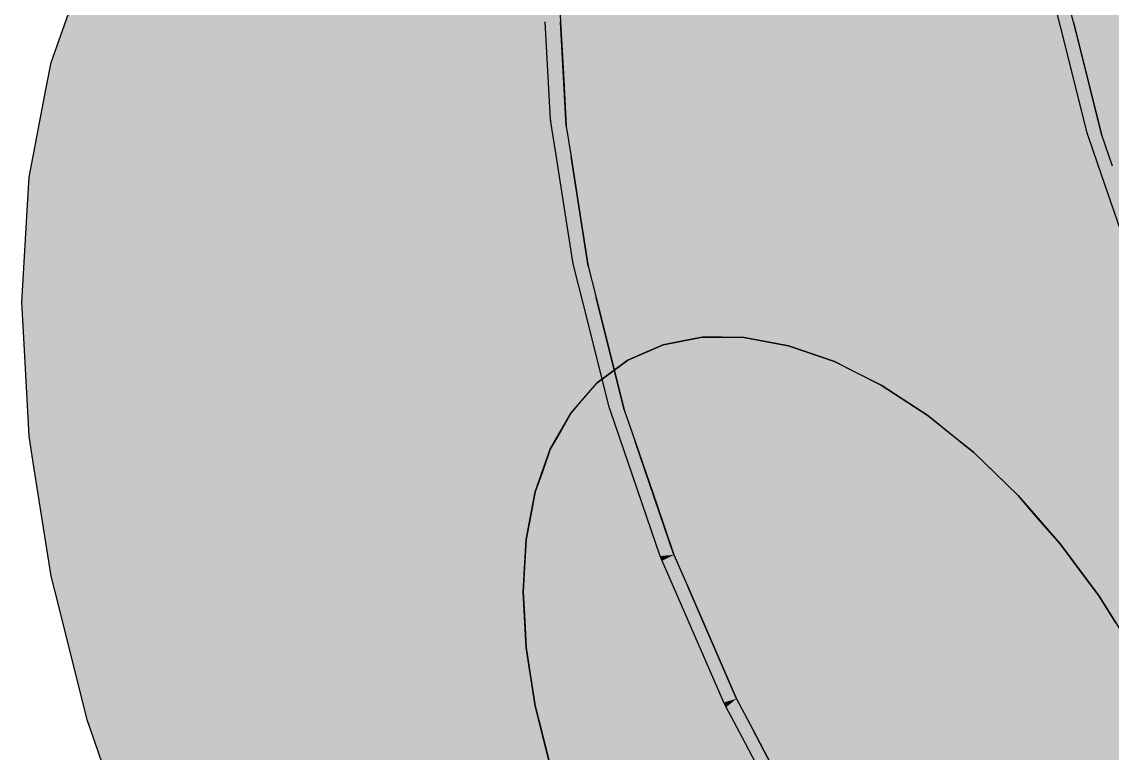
# Model space of a CAD drawing. Extents: x 0 to 297, y 0 to 210.
# Drawn here: x 191.94 to 211.32, y 156.34 to 169.35 of the extents above; entities that cross this region are included whole.
import ezdxf

# ---------------------------------------------------------------- set-up
doc = ezdxf.new("R2010")
doc.units = 0
doc.layers.add('SOMBRA', color=8, linetype='CONTINUOUS')
doc.layers.add('VISIBLE', color=7, linetype='CONTINUOUS')

msp = doc.modelspace()

# ---------------------------------------------------------------- linework, layer by layer
at = {"layer": 'SOMBRA', "color": 252}
for points in [[(230.9103, 179.5257), (202.7114, 163.3334), (230.2886, 179.2551)], [(230.9103, 179.5257), (203.0074, 163.4622), (202.7114, 163.3334)], [(203.0074, 163.4622), (230.9103, 179.5257), (230.9144, 179.5275)], [(203.0074, 163.4622), (230.9144, 179.5275), (203.3373, 163.6058)], [(231.602, 179.661), (203.3373, 163.6058), (230.9144, 179.5275)], [(231.602, 179.661), (203.6646, 163.6694), (203.3373, 163.6058)], [(203.6646, 163.6694), (231.602, 179.661), (231.6066, 179.6619)], [(203.6646, 163.6694), (231.6066, 179.6619), (204.0294, 163.7402)], [(232.3482, 179.6561), (204.0294, 163.7402), (231.6066, 179.6619)], [(232.3482, 179.6561), (204.3825, 163.7374), (204.0294, 163.7402)], [(204.3825, 163.7374), (232.3482, 179.6561), (232.3532, 179.656)], [(204.3825, 163.7374), (232.3532, 179.656), (204.776, 163.7343)], [(233.1362, 179.5109), (204.776, 163.7343), (232.3532, 179.656)], [(233.1362, 179.5109), (205.1488, 163.6652), (204.776, 163.7343)], [(205.1488, 163.6652), (233.1362, 179.5109), (233.1415, 179.5099)], [(205.1488, 163.6652), (233.1415, 179.5099), (205.5643, 163.5882)], [(233.9525, 179.2279), (205.5643, 163.5882), (233.1415, 179.5099)], [(230.2849, 179.2524), (202.1625, 162.9276), (229.7397, 178.8493)], [(230.2849, 179.2524), (202.4221, 163.1195), (202.1625, 162.9276)], [(202.4221, 163.1195), (230.2849, 179.2524), (230.2886, 179.2551)], [(202.4221, 163.1195), (230.2886, 179.2551), (202.7114, 163.3334)], [(233.9525, 179.2279), (205.9504, 163.454), (205.5643, 163.5882)], [(205.9504, 163.454), (233.9525, 179.2279), (233.9579, 179.226)], [(205.9504, 163.454), (233.9579, 179.226), (206.3808, 163.3043)], [(234.783, 178.8121), (206.3808, 163.3043), (233.9579, 179.226)], [(229.7366, 178.8457), (201.7001, 162.3954), (229.2772, 178.3171)], [(229.7366, 178.8457), (201.9188, 162.6471), (201.7001, 162.3954)], [(201.9188, 162.6471), (229.7366, 178.8457), (229.7397, 178.8493)], [(201.9188, 162.6471), (229.7397, 178.8493), (202.1625, 162.9276)], [(234.783, 178.8121), (206.7736, 163.1073), (206.3808, 163.3043)], [(206.7736, 163.1073), (234.783, 178.8121), (234.7886, 178.8093)], [(206.7736, 163.1073), (234.7886, 178.8093), (207.2114, 162.8876)], [(235.6137, 178.2705), (207.2114, 162.8876), (234.7886, 178.8093)], [(229.2748, 178.3127), (201.3319, 161.7458), (228.909, 177.6675)], [(229.2748, 178.3127), (201.506, 162.053), (201.3319, 161.7458)], [(201.506, 162.053), (229.2748, 178.3127), (229.2772, 178.3171)], [(201.506, 162.053), (229.2772, 178.3171), (201.7001, 162.3954)], [(235.6137, 178.2705), (207.6042, 162.6311), (207.2114, 162.8876)], [(207.6042, 162.6311), (235.6137, 178.2705), (235.6192, 178.2669)], [(207.6042, 162.6311), (235.6192, 178.2669), (208.0421, 162.3452)], [(236.4302, 177.6124), (208.0421, 162.3452), (235.6192, 178.2669)], [(228.9073, 177.6625), (201.0643, 160.9901), (228.6415, 176.9118)], [(228.9073, 177.6625), (201.1908, 161.3475), (201.0643, 160.9901)], [(201.1908, 161.3475), (228.9073, 177.6625), (228.909, 177.6675)], [(201.1908, 161.3475), (228.909, 177.6675), (201.3319, 161.7458)], [(236.4302, 177.6124), (208.4282, 162.0336), (208.0421, 162.3452)], [(208.4282, 162.0336), (236.4302, 177.6124), (236.4357, 177.608)], [(208.4282, 162.0336), (236.4357, 177.608), (208.8585, 161.6863)], [(237.2187, 176.849), (208.8585, 161.6863), (236.4357, 177.608)], [(228.6404, 176.9061), (200.9019, 160.1411), (228.4791, 176.0628)], [(228.6404, 176.9061), (200.9787, 160.5426), (200.9019, 160.1411)], [(200.9787, 160.5426), (228.6404, 176.9061), (228.6415, 176.9118)], [(200.9787, 160.5426), (228.6415, 176.9118), (201.0643, 160.9901)], [(237.2187, 176.849), (209.2313, 161.3249), (208.8585, 161.6863)], [(209.2313, 161.3249), (237.2187, 176.849), (237.224, 176.8439)], [(209.2313, 161.3249), (237.224, 176.8439), (209.6468, 160.9222)], [(237.9656, 175.9934), (209.6468, 160.9222), (237.224, 176.8439)], [(228.4787, 176.0566), (200.8475, 159.2134), (228.4246, 175.1351)], [(228.4787, 176.0566), (200.8732, 159.6521), (200.8475, 159.2134)], [(200.8732, 159.6521), (228.4787, 176.0566), (228.4791, 176.0628)], [(200.8732, 159.6521), (228.4791, 176.0628), (200.9019, 160.1411)], [(237.9656, 175.9934), (209.9999, 160.5173), (209.6468, 160.9222)], [(209.9999, 160.5173), (237.9656, 175.9934), (237.9706, 175.9877)], [(209.9999, 160.5173), (237.9706, 175.9877), (210.3934, 160.066)], [(238.6581, 175.0603), (210.3934, 160.066), (237.9706, 175.9877)], [(210.6305, 169.3419), (210.4896, 169.9026), (220.0355, 175.4139)], [(210.6305, 169.3419), (220.0355, 175.4139), (214.1259, 171.36)], [(203.6712, 164.6637), (199.5747, 175.2217), (197.9135, 174.8992)], [(204.6451, 164.1751), (199.5747, 175.2217), (203.6712, 164.6637)], [(204.6451, 164.1751), (201.3665, 175.2076), (199.5747, 175.2217)], [(205.5356, 163.7283), (201.3665, 175.2076), (204.6451, 164.1751)], [(205.5356, 163.7283), (203.2583, 174.8569), (201.3665, 175.2076)], [(200.8762, 158.6912), (228.4246, 175.1351), (200.8475, 159.2134)], [(200.8762, 158.6912), (228.425, 175.1285), (228.4246, 175.1351)], [(228.425, 175.1285), (200.8762, 158.6912), (200.9019, 158.2228)], [(228.425, 175.1285), (200.9019, 158.2228), (228.4791, 174.1445)], [(238.6581, 175.0603), (210.7207, 159.6245), (210.3934, 160.066)], [(210.7207, 159.6245), (238.6581, 175.0603), (238.6627, 175.054)], [(210.7207, 159.6245), (238.6627, 175.054), (211.0856, 159.1324)], [(239.2844, 174.0656), (211.0856, 159.1324), (238.6627, 175.054)], [(202.562, 165.2201), (197.9135, 174.8992), (196.4114, 174.2453)], [(203.6712, 164.6637), (197.9135, 174.8992), (202.562, 165.2201)], [(206.3808, 163.3043), (203.2583, 174.8569), (205.5356, 163.7283)], [(206.3808, 163.3043), (205.2178, 174.1756), (203.2583, 174.8569)], [(201.2389, 165.8838), (196.4114, 174.2453), (195.0941, 173.2714)], [(202.562, 165.2201), (196.4114, 174.2453), (201.2389, 165.8838)], [(200.9875, 157.6764), (228.4791, 174.1445), (200.9019, 158.2228)], [(200.9875, 157.6764), (228.4801, 174.1376), (228.4791, 174.1445)], [(228.4801, 174.1376), (200.9875, 157.6764), (201.0643, 157.1863)], [(228.4801, 174.1376), (201.0643, 157.1863), (228.6415, 173.108)], [(207.2114, 162.8876), (205.2178, 174.1756), (206.3808, 163.3043)], [(207.2114, 162.8876), (207.2114, 173.1755), (205.2178, 174.1756)], [(239.2844, 174.0656), (211.3815, 158.6618), (211.0856, 159.1324)], [(199.5704, 166.7209), (195.0941, 173.2714), (193.9842, 171.9941)], [(201.2389, 165.8838), (195.0941, 173.2714), (199.5704, 166.7209)], [(201.2053, 156.6251), (228.6415, 173.108), (201.0643, 157.1863)], [(201.2053, 156.6251), (228.6433, 173.1009), (228.6415, 173.108)], [(228.6433, 173.1009), (201.2053, 156.6251), (201.3319, 156.1216)], [(228.6433, 173.1009), (201.3319, 156.1216), (228.909, 172.0433)], [(208.0565, 162.4637), (207.2114, 173.1755), (207.2114, 162.8876)], [(208.0565, 162.4637), (209.205, 171.8736), (207.2114, 173.1755)], [(214.1259, 171.36), (220.6777, 172.8586), (211.1318, 167.3473)], [(211.3256, 166.7814), (211.1318, 167.3473), (220.6777, 172.8586)], [(197.3125, 167.8536), (193.9842, 171.9941), (193.1005, 170.4352)], [(199.5704, 166.7209), (193.9842, 171.9941), (197.3125, 167.8536)], [(201.526, 155.5551), (228.909, 172.0433), (201.3319, 156.1216)], [(201.526, 155.5551), (228.9115, 172.0361), (228.909, 172.0433)], [(228.9115, 172.0361), (201.526, 155.5551), (201.7001, 155.0469)], [(228.9115, 172.0361), (201.7001, 155.0469), (229.2772, 170.9686)], [(208.9471, 162.0169), (209.205, 171.8736), (208.0565, 162.4637)], [(208.9471, 162.0169), (211.1645, 170.2922), (209.205, 171.8736)], [(210.6305, 169.3419), (214.1259, 171.36), (210.7119, 169.018)], [(214.1259, 171.36), (211.1318, 167.3473), (210.7119, 169.018)], [(201.9438, 154.4849), (229.2772, 170.9686), (201.7001, 155.0469)], [(201.9438, 154.4849), (229.2803, 170.9615), (229.2772, 170.9686)], [(229.2803, 170.9615), (201.9438, 154.4849), (202.1625, 153.9807)], [(229.2803, 170.9615), (202.1625, 153.9807), (229.7397, 169.9023)], [(197.3125, 167.8536), (193.1005, 170.4352), (193.9464, 169.5422)], [(209.921, 161.5283), (211.1645, 170.2922), (208.9471, 162.0169)], [(209.921, 161.5283), (213.0563, 168.4584), (211.1645, 170.2922)], [(196.6512, 166.687), (192.9596, 170.0373), (192.4583, 168.6215)], [(196.6512, 166.687), (193.9464, 169.5422), (192.9596, 170.0373)], [(201.7311, 165.0768), (210.2164, 169.9758), (209.969, 169.7388)], [(201.4533, 169.3475), (201.5125, 169.3471), (201.4839, 169.8687)], [(210.237, 169.8936), (210.4008, 169.2419), (208.0083, 167.8606)], [(210.237, 169.8936), (208.0083, 167.8606), (209.969, 169.7388)], [(201.7311, 165.0768), (209.969, 169.7388), (201.7517, 164.9946)], [(209.969, 169.7388), (201.9155, 164.343), (201.7517, 164.9946)], [(209.969, 169.7388), (208.0083, 167.8606), (201.9155, 164.343)], [(198.8705, 165.9154), (193.9464, 169.5422), (196.6512, 166.687)], [(198.8705, 165.9154), (197.3125, 167.8536), (193.9464, 169.5422)], [(201.2385, 169.3492), (201.3341, 167.6105), (201.3509, 167.6034)], [(201.2385, 169.3492), (201.3509, 167.6034), (201.4533, 169.3475)], [(201.4533, 169.3475), (201.3509, 167.6034), (201.6145, 167.4912)], [(201.4533, 169.3475), (201.6145, 167.4912), (201.5125, 169.3471)], [(210.4008, 169.2419), (210.8704, 167.3732), (202.3852, 162.4742)], [(210.4008, 169.2419), (202.3852, 162.4742), (208.0083, 167.8606)], [(193.3428, 167.8372), (192.4583, 168.6215), (192.3728, 168.1744)], [(196.6512, 166.687), (192.4583, 168.6215), (193.3428, 167.8372)], [(211.0302, 160.9719), (213.0563, 168.4584), (209.921, 161.5283)], [(211.0302, 160.9719), (214.8482, 166.4036), (213.0563, 168.4584)], [(196.1706, 165.3296), (192.3728, 168.1744), (192.0686, 166.5839)], [(196.1706, 165.3296), (193.3428, 167.8372), (192.3728, 168.1744)], [(200.5104, 165.3453), (197.3125, 167.8536), (198.8705, 165.9154)], [(200.5104, 165.3453), (199.5704, 166.7209), (197.3125, 167.8536)], [(208.0083, 167.8606), (202.3852, 162.4742), (201.9155, 164.343)], [(198.3133, 164.9324), (193.3428, 167.8372), (196.1706, 165.3296)], [(198.3133, 164.9324), (196.6512, 166.687), (193.3428, 167.8372)], [(201.3341, 167.6105), (201.3466, 167.5305), (201.3509, 167.6034)], [(201.3466, 167.5305), (201.6145, 167.4912), (201.3509, 167.6034)], [(201.3466, 167.5305), (201.446, 166.8961), (201.6451, 166.9348)], [(201.3466, 167.5305), (201.6451, 166.9348), (201.6145, 167.4912)], [(201.6451, 166.9348), (201.7, 166.9455), (201.6145, 167.4912)], [(202.3852, 162.4742), (210.8704, 167.3732), (210.6309, 167.1355)], [(210.8989, 167.2902), (211.1242, 166.6325), (208.7318, 165.2512)], [(210.8989, 167.2902), (208.7318, 165.2512), (210.6309, 167.1355)], [(210.8704, 167.3732), (210.8989, 167.2902), (210.6309, 167.1355)], [(202.3852, 162.4742), (210.6309, 167.1355), (202.4136, 162.3912)], [(210.6309, 167.1355), (202.6389, 161.7335), (202.4136, 162.3912)], [(210.6309, 167.1355), (208.7318, 165.2512), (202.6389, 161.7335)], [(201.446, 166.8961), (201.7475, 165.0724), (201.6451, 166.9348)], [(201.446, 166.8961), (201.7311, 165.0768), (201.7475, 165.0724)], [(201.6451, 166.9348), (202.0043, 165.0036), (201.7, 166.9455)], [(201.6451, 166.9348), (201.7475, 165.0724), (202.0043, 165.0036)], [(199.8966, 164.6389), (196.6512, 166.687), (198.3133, 164.9324)], [(199.8966, 164.6389), (198.8705, 165.9154), (196.6512, 166.687)], [(201.8109, 164.8931), (199.5704, 166.7209), (200.5104, 165.3453)], [(201.8109, 164.8931), (201.2389, 165.8838), (199.5704, 166.7209)], [(192.9764, 165.9218), (192.0686, 166.5839), (192.0399, 166.0954)], [(196.1706, 165.3296), (192.0686, 166.5839), (192.9764, 165.9218)], [(211.1242, 166.6325), (211.7704, 164.7462), (203.2852, 159.8472)], [(211.1242, 166.6325), (203.2852, 159.8472), (208.7318, 165.2512)], [(212.3533, 160.3081), (214.8482, 166.4036), (211.0302, 160.9719)], [(195.8789, 163.8047), (192.0399, 166.0954), (191.9379, 164.3573)], [(195.8789, 163.8047), (192.9764, 165.9218), (192.0399, 166.0954)], [(197.9083, 163.7887), (192.9764, 165.9218), (195.8789, 163.8047)], [(197.9083, 163.7887), (196.1706, 165.3296), (192.9764, 165.9218)], [(201.1522, 164.4061), (198.8705, 165.9154), (199.8966, 164.6389)], [(201.1522, 164.4061), (200.5104, 165.3453), (198.8705, 165.9154)], [(202.9011, 164.5141), (201.2389, 165.8838), (201.8109, 164.8931)], [(202.9011, 164.5141), (202.562, 165.2201), (201.2389, 165.8838)], [(199.408, 163.7768), (196.1706, 165.3296), (197.9083, 163.7887)], [(199.408, 163.7768), (198.3133, 164.9324), (196.1706, 165.3296)], [(202.2047, 164.211), (200.5104, 165.3453), (201.1522, 164.4061)], [(202.2047, 164.211), (201.8109, 164.8931), (200.5104, 165.3453)], [(203.8583, 164.1813), (202.562, 165.2201), (202.9011, 164.5141)], [(203.8583, 164.1813), (203.6712, 164.6637), (202.562, 165.2201)], [(208.7318, 165.2512), (203.2852, 159.8472), (202.6389, 161.7335)], [(192.5992, 158.9316), (192.4583, 159.4922), (202.0043, 165.0036)], [(192.5992, 158.9316), (202.0043, 165.0036), (202.1452, 164.4429)], [(201.7311, 165.0768), (201.7517, 164.9946), (201.7475, 165.0724)], [(201.7517, 164.9946), (202.0043, 165.0036), (201.7475, 165.0724)], [(201.7517, 164.9946), (202.0955, 164.4213), (202.0043, 165.0036)], [(201.7517, 164.9946), (201.9155, 164.343), (202.0955, 164.4213)], [(202.0955, 164.4213), (202.1452, 164.4429), (202.0043, 165.0036)], [(200.5972, 163.7674), (198.3133, 164.9324), (199.408, 163.7768)], [(200.5972, 163.7674), (199.8966, 164.6389), (198.3133, 164.9324)], [(203.1289, 164.0397), (201.8109, 164.8931), (202.2047, 164.211)], [(203.1289, 164.0397), (202.9011, 164.5141), (201.8109, 164.8931)], [(203.2852, 159.8472), (211.7704, 164.7462), (211.5381, 164.5091)], [(201.5941, 163.7595), (199.8966, 164.6389), (200.5972, 163.7674)], [(201.5941, 163.7595), (201.1522, 164.4061), (199.8966, 164.6389)], [(204.7336, 163.877), (203.6712, 164.6637), (203.8583, 164.1813)], [(204.7336, 163.877), (204.6451, 164.1751), (203.6712, 164.6637)], [(211.8062, 164.6639), (212.0892, 164.0113), (209.6967, 162.63)], [(211.8062, 164.6639), (209.6967, 162.63), (211.5381, 164.5091)], [(192.8535, 163.8287), (191.9379, 164.3573), (191.9666, 163.8357)], [(195.8789, 163.8047), (191.9379, 164.3573), (192.8535, 163.8287)], [(192.5992, 158.9316), (202.1452, 164.4429), (202.4242, 163.3328)], [(202.4694, 163.7526), (201.1522, 164.4061), (201.5941, 163.7595)], [(202.4694, 163.7526), (202.2047, 164.211), (201.1522, 164.4061)], [(201.9155, 164.343), (202.4008, 162.4726), (202.0955, 164.4213)], [(202.0955, 164.4213), (202.6465, 162.4483), (202.1452, 164.4429)], [(202.0955, 164.4213), (202.4008, 162.4726), (202.6465, 162.4483)], [(203.974, 163.883), (202.9011, 164.5141), (203.1289, 164.0397)], [(203.974, 163.883), (203.8583, 164.1813), (202.9011, 164.5141)], [(203.2852, 159.8472), (211.5381, 164.5091), (203.3209, 159.7649)], [(211.5381, 164.5091), (203.6039, 159.1123), (203.3209, 159.7649)], [(211.5381, 164.5091), (209.6967, 162.63), (203.6039, 159.1123)], [(201.9155, 164.343), (202.3852, 162.4742), (202.4008, 162.4726)], [(203.2698, 163.7462), (202.2047, 164.211), (202.4694, 163.7526)], [(203.2698, 163.7462), (203.1289, 164.0397), (202.2047, 164.211)], [(204.776, 163.7343), (203.8583, 164.1813), (203.974, 163.883)], [(204.776, 163.7343), (204.7336, 163.877), (203.8583, 164.1813)], [(205.5643, 163.5882), (204.6451, 164.1751), (204.7336, 163.877)], [(205.5643, 163.5882), (205.5356, 163.7283), (204.6451, 164.1751)], [(204.0294, 163.7402), (203.1289, 164.0397), (203.2698, 163.7462)], [(204.0294, 163.7402), (203.974, 163.883), (203.1289, 164.0397)], [(212.0892, 164.0113), (212.901, 162.1398), (204.4157, 157.2408)], [(212.0892, 164.0113), (204.4157, 157.2408), (209.6967, 162.63)], [(195.7811, 162.1385), (191.9666, 163.8357), (192.0686, 161.9799)], [(195.7811, 162.1385), (192.8535, 163.8287), (191.9666, 163.8357)], [(197.6625, 162.5038), (192.8535, 163.8287), (195.7811, 162.1385)], [(197.6625, 162.5038), (195.8789, 163.8047), (192.8535, 163.8287)], [(199.0528, 162.7738), (195.8789, 163.8047), (197.6625, 162.5038)], [(199.0528, 162.7738), (197.9083, 163.7887), (195.8789, 163.8047)], [(200.1553, 162.9879), (197.9083, 163.7887), (199.0528, 162.7738)], [(200.1553, 162.9879), (199.408, 163.7768), (197.9083, 163.7887)], [(201.0795, 163.1674), (199.408, 163.7768), (200.1553, 162.9879)], [(201.0795, 163.1674), (200.5972, 163.7674), (199.408, 163.7768)], [(204.776, 163.7343), (203.974, 163.883), (204.0294, 163.7402)], [(205.5643, 163.5882), (204.7336, 163.877), (204.776, 163.7343)], [(201.891, 163.325), (200.5972, 163.7674), (201.0795, 163.1674)], [(201.891, 163.325), (201.5941, 163.7595), (200.5972, 163.7674)], [(202.6331, 163.4691), (201.5941, 163.7595), (201.891, 163.325)], [(202.6331, 163.4691), (202.4694, 163.7526), (201.5941, 163.7595)], [(203.3373, 163.6058), (202.4694, 163.7526), (202.6331, 163.4691)], [(203.3373, 163.6058), (203.2698, 163.7462), (202.4694, 163.7526)], [(203.3373, 163.6058), (202.6331, 163.4691), (202.7114, 163.3334)], [(204.0294, 163.7402), (203.2698, 163.7462), (203.3373, 163.6058)], [(206.3808, 163.3043), (205.5356, 163.7283), (205.5643, 163.5882)], [(202.7114, 163.3334), (202.6331, 163.4691), (201.891, 163.325)], [(192.5992, 158.9316), (202.4242, 163.3328), (193.1005, 156.9369)], [(202.6465, 162.4483), (193.1005, 156.9369), (202.4242, 163.3328)], [(202.0747, 163.0562), (201.891, 163.325), (201.0795, 163.1674)], [(202.7114, 163.3334), (201.891, 163.325), (202.0747, 163.0562)], [(202.7114, 163.3334), (202.0747, 163.0562), (202.1625, 162.9276)], [(201.4036, 162.7641), (201.0795, 163.1674), (200.1553, 162.9879)], [(202.0747, 163.0562), (201.0795, 163.1674), (201.4036, 162.7641)], [(202.1625, 162.9276), (202.0747, 163.0562), (201.4036, 162.7641)], [(200.6699, 162.4447), (200.1553, 162.9879), (199.0528, 162.7738)], [(201.4036, 162.7641), (200.1553, 162.9879), (200.6699, 162.4447)], [(202.1625, 162.9276), (201.4036, 162.7641), (201.6041, 162.5147)], [(202.1625, 162.9276), (201.6041, 162.5147), (201.7001, 162.3954)], [(208.0421, 162.3452), (207.6303, 162.6775), (207.2114, 162.8876)], [(199.8342, 162.0809), (199.0528, 162.7738), (197.6625, 162.5038)], [(200.6699, 162.4447), (199.0528, 162.7738), (199.8342, 162.0809)], [(201.6041, 162.5147), (201.4036, 162.7641), (200.6699, 162.4447)], [(209.6967, 162.63), (204.4157, 157.2408), (203.6039, 159.1123)], [(208.0421, 162.3452), (208.0565, 162.4637), (207.6303, 162.6775)], [(193.2944, 156.3711), (193.1005, 156.9369), (202.6465, 162.4483)], [(193.2944, 156.3711), (202.6465, 162.4483), (202.8403, 161.8824)], [(198.8373, 161.647), (197.6625, 162.5038), (195.7811, 162.1385)], [(199.8342, 162.0809), (197.6625, 162.5038), (198.8373, 161.647)], [(201.0157, 162.0797), (200.6699, 162.4447), (199.8342, 162.0809)], [(201.6041, 162.5147), (200.6699, 162.4447), (201.0157, 162.0797)], [(201.7001, 162.3954), (201.6041, 162.5147), (201.0157, 162.0797)], [(202.3852, 162.4742), (202.4136, 162.3912), (202.4008, 162.4726)], [(202.4136, 162.3912), (202.6465, 162.4483), (202.4008, 162.4726)], [(202.4136, 162.3912), (202.7968, 161.8502), (202.6465, 162.4483)], [(202.7968, 161.8502), (202.8403, 161.8824), (202.6465, 162.4483)], [(208.8585, 161.6863), (208.0565, 162.4637), (208.0421, 162.3452)], [(208.8585, 161.6863), (208.494, 162.2442), (208.0565, 162.4637)], [(201.7001, 162.3954), (201.0157, 162.0797), (201.2295, 161.8539)], [(201.7001, 162.3954), (201.2295, 161.8539), (201.3319, 161.7458)], [(202.4136, 162.3912), (202.6389, 161.7335), (202.7968, 161.8502)], [(208.8585, 161.6863), (208.8872, 161.7933), (208.494, 162.2442)], [(208.8872, 161.7933), (208.9471, 162.0169), (208.494, 162.2442)], [(195.7811, 162.1385), (192.0686, 161.9799), (192.9763, 161.5938)], [(197.5802, 161.0998), (195.7811, 162.1385), (192.9763, 161.5938)], [(198.8373, 161.647), (195.7811, 162.1385), (197.5802, 161.0998)], [(200.3721, 161.6039), (199.8342, 162.0809), (198.8373, 161.647)], [(201.0157, 162.0797), (199.8342, 162.0809), (200.3721, 161.6039)], [(201.2295, 161.8539), (201.0157, 162.0797), (200.3721, 161.6039)], [(204.4157, 157.2408), (212.901, 162.1398), (212.6753, 161.9048)], [(212.9433, 162.0596), (213.2792, 161.4233), (210.8868, 160.0421)], [(212.9433, 162.0596), (210.8868, 160.0421), (212.6753, 161.9048)], [(192.9763, 161.5938), (192.0686, 161.9799), (192.1541, 161.4341)], [(193.2944, 156.3711), (202.8403, 161.8824), (203.2242, 160.7619)], [(201.2295, 161.8539), (200.3721, 161.6039), (200.7337, 161.2833)], [(201.3319, 161.7458), (201.2295, 161.8539), (200.7337, 161.2833)], [(202.6389, 161.7335), (203.2999, 159.8485), (202.7968, 161.8502)], [(202.7968, 161.8502), (203.5301, 159.8691), (202.8403, 161.8824)], [(202.7968, 161.8502), (203.2999, 159.8485), (203.5301, 159.8691)], [(204.4157, 157.2408), (212.6753, 161.9048), (204.4581, 157.1606)], [(212.6753, 161.9048), (204.794, 156.5244), (204.4581, 157.1606)], [(212.6753, 161.9048), (210.8868, 160.0421), (204.794, 156.5244)], [(209.6468, 160.9222), (208.9471, 162.0169), (208.8872, 161.7933)], [(209.6468, 160.9222), (209.6892, 161.0159), (208.9471, 162.0169)], [(209.6892, 161.0159), (209.4209, 161.7792), (208.9471, 162.0169)], [(199.6393, 161.0621), (198.8373, 161.647), (197.5802, 161.0998)], [(200.3721, 161.6039), (198.8373, 161.647), (199.6393, 161.0621)], [(201.3319, 161.7458), (200.7337, 161.2833), (200.9573, 161.085)], [(201.3319, 161.7458), (200.9573, 161.085), (201.0643, 160.9901)], [(202.6389, 161.7335), (203.2852, 159.8472), (203.2999, 159.8485)], [(209.6468, 160.9222), (208.8872, 161.7933), (208.8585, 161.6863)], [(209.6892, 161.0159), (209.7778, 161.2117), (209.4209, 161.7792)], [(209.7778, 161.2117), (209.921, 161.5283), (209.4209, 161.7792)], [(195.8789, 160.3592), (192.9763, 161.5938), (192.1541, 161.4341)], [(197.5802, 161.0998), (192.9763, 161.5938), (195.8789, 160.3592)], [(200.7337, 161.2833), (200.3721, 161.6039), (199.6393, 161.0621)], [(210.4488, 160.1448), (209.921, 161.5283), (209.7778, 161.2117)], [(210.4488, 160.1448), (210.5645, 160.3095), (209.921, 161.5283)], [(210.5645, 160.3095), (210.4546, 161.2606), (209.921, 161.5283)], [(195.8789, 160.3592), (192.1541, 161.4341), (192.4583, 159.4922)], [(200.7337, 161.2833), (199.6393, 161.0621), (200.1915, 160.6593)], [(200.9573, 161.085), (200.7337, 161.2833), (200.1915, 160.6593)], [(213.2792, 161.4233), (214.2426, 159.5986), (205.7574, 154.6997)], [(213.2792, 161.4233), (205.7574, 154.6997), (210.8868, 160.0421)], [(210.5645, 160.3095), (210.7517, 160.5757), (210.4546, 161.2606)], [(210.7517, 160.5757), (211.0302, 160.9719), (210.4546, 161.2606)], [(198.765, 160.4157), (197.5802, 161.0998), (195.8789, 160.3592)], [(199.6393, 161.0621), (197.5802, 161.0998), (198.765, 160.4157)], [(200.1915, 160.6593), (199.6393, 161.0621), (198.765, 160.4157)], [(200.9573, 161.085), (200.1915, 160.6593), (200.5626, 160.3886)], [(201.0643, 160.9901), (200.9573, 161.085), (200.5626, 160.3886)], [(210.3934, 160.066), (209.7778, 161.2117), (209.6892, 161.0159)], [(210.3934, 160.066), (210.4488, 160.1448), (209.7778, 161.2117)], [(201.0643, 160.9901), (200.5626, 160.3886), (200.7921, 160.2212)], [(201.0643, 160.9901), (200.7921, 160.2212), (200.9019, 160.1411)], [(210.3934, 160.066), (209.6892, 161.0159), (209.6468, 160.9222)], [(211.2939, 159.3256), (211.0302, 160.9719), (210.7517, 160.5757)], [(211.2939, 159.3256), (211.5218, 159.5369), (211.0302, 160.9719)], [(211.5218, 159.5369), (211.6584, 160.6567), (211.0302, 160.9719)], [(193.2944, 156.3711), (203.2242, 160.7619), (193.9842, 154.3577)], [(203.5301, 159.8691), (193.9842, 154.3577), (203.2242, 160.7619)], [(200.1915, 160.6593), (198.765, 160.4157), (199.5739, 159.9487)], [(200.5626, 160.3886), (200.1915, 160.6593), (199.5739, 159.9487)], [(211.153, 159.1949), (210.7517, 160.5757), (210.5645, 160.3095)], [(211.153, 159.1949), (211.2939, 159.3256), (210.7517, 160.5757)], [(195.8789, 160.3592), (192.4583, 159.4922), (193.3428, 159.2553)], [(197.6625, 159.6006), (195.8789, 160.3592), (193.3428, 159.2553)], [(198.765, 160.4157), (195.8789, 160.3592), (197.6625, 159.6006)], [(199.5739, 159.9487), (198.765, 160.4157), (197.6625, 159.6006)], [(200.5626, 160.3886), (199.5739, 159.9487), (200.1309, 159.6271)], [(200.7921, 160.2212), (200.5626, 160.3886), (200.1309, 159.6271)], [(211.0856, 159.1324), (210.5645, 160.3095), (210.4488, 160.1448)], [(211.0856, 159.1324), (211.153, 159.1949), (210.5645, 160.3095)], [(200.7921, 160.2212), (200.1309, 159.6271), (200.5052, 159.411)], [(200.9019, 160.1411), (200.7921, 160.2212), (200.5052, 159.411)], [(200.9019, 160.1411), (200.5052, 159.411), (200.7367, 159.2774)], [(200.9019, 160.1411), (200.7367, 159.2774), (200.8475, 159.2134)], [(211.0856, 159.1324), (210.4488, 160.1448), (210.3934, 160.066)], [(199.5739, 159.9487), (197.6625, 159.6006), (198.8373, 159.1009)], [(200.1309, 159.6271), (199.5739, 159.9487), (198.8373, 159.1009)], [(210.8868, 160.0421), (205.7574, 154.6997), (204.794, 156.5244)], [(194.2277, 153.7963), (193.9842, 154.3577), (203.5301, 159.8691)], [(194.2277, 153.7963), (203.5301, 159.8691), (203.7736, 159.3077)], [(203.2852, 159.8472), (203.3209, 159.7649), (203.2999, 159.8485)], [(203.3209, 159.7649), (203.5301, 159.8691), (203.2999, 159.8485)], [(203.3209, 159.7649), (203.7369, 159.2654), (203.5301, 159.8691)], [(203.3209, 159.7649), (203.6039, 159.1123), (203.7369, 159.2654)], [(203.7369, 159.2654), (203.7736, 159.3077), (203.5301, 159.8691)], [(197.6625, 159.6006), (193.3428, 159.2553), (196.1706, 158.4975)], [(198.8373, 159.1009), (197.6625, 159.6006), (196.1706, 158.4975)], [(200.1309, 159.6271), (198.8373, 159.1009), (199.6393, 158.7598)], [(200.5052, 159.411), (200.1309, 159.6271), (199.6393, 158.7598)], [(205.7574, 154.6997), (214.2426, 159.5986), (214.023, 159.3671)], [(211.7898, 158.1825), (211.5218, 159.5369), (211.2939, 159.3256)], [(193.3428, 159.2553), (192.4583, 159.4922), (192.5992, 158.9316)], [(200.5052, 159.411), (199.6393, 158.7598), (200.1915, 158.525)], [(200.7367, 159.2774), (200.5052, 159.411), (200.1915, 158.525)], [(205.7574, 154.6997), (214.023, 159.3671), (205.8057, 154.6228)], [(214.023, 159.3671), (206.1887, 154.0138), (205.8057, 154.6228)], [(214.023, 159.3671), (212.2816, 157.5315), (206.1887, 154.0138)], [(211.7114, 158.1372), (211.2939, 159.3256), (211.153, 159.1949)], [(211.7114, 158.1372), (211.7898, 158.1825), (211.2939, 159.3256)], [(196.1706, 158.4975), (193.3428, 159.2553), (192.5992, 158.9316)], [(194.2277, 153.7963), (203.7736, 159.3077), (204.2559, 158.1959)], [(200.7367, 159.2774), (200.1915, 158.525), (200.5626, 158.3671)], [(200.8475, 159.2134), (200.7367, 159.2774), (200.5626, 158.3671)], [(200.8475, 159.2134), (200.5626, 158.3671), (200.7921, 158.2695)], [(200.8475, 159.2134), (200.7921, 158.2695), (200.9019, 158.2228)], [(203.6039, 159.1123), (204.4291, 157.245), (203.7369, 159.2654)], [(203.7369, 159.2654), (204.6401, 157.3101), (203.7736, 159.3077)], [(203.7369, 159.2654), (204.4291, 157.245), (204.6401, 157.3101)], [(211.7114, 158.1372), (211.153, 159.1949), (211.0856, 159.1324)], [(196.1706, 158.4975), (192.5992, 158.9316), (193.1005, 156.9369)], [(198.8373, 159.1009), (196.1706, 158.4975), (197.9083, 158.0319)], [(199.6393, 158.7598), (198.8373, 159.1009), (197.9083, 158.0319)], [(203.6039, 159.1123), (204.4157, 157.2408), (204.4291, 157.245)], [(199.6393, 158.7598), (197.9083, 158.0319), (199.0528, 157.7252)], [(200.1915, 158.525), (199.6393, 158.7598), (199.0528, 157.7252)], [(214.674, 158.9128), (215.7725, 157.1661), (207.2873, 152.2671)], [(214.674, 158.9128), (207.2873, 152.2671), (212.2816, 157.5315)], [(196.1706, 158.4975), (193.1005, 156.9369), (193.9464, 156.8532)], [(197.9083, 158.0319), (196.1706, 158.4975), (193.9464, 156.8532)], [(200.1915, 158.525), (199.0528, 157.7252), (199.8342, 157.5159)], [(200.5626, 158.3671), (200.1915, 158.525), (199.8342, 157.5159)], [(200.5626, 158.3671), (199.8342, 157.5159), (200.3721, 157.3717)], [(200.7921, 158.2695), (200.5626, 158.3671), (200.3721, 157.3717)], [(194.2277, 153.7963), (204.2559, 158.1959), (195.0941, 151.7988)], [(204.6401, 157.3101), (195.0941, 151.7988), (204.2559, 158.1959)], [(200.7921, 158.2695), (200.3721, 157.3717), (200.7337, 157.2749)], [(200.9019, 158.2228), (200.7921, 158.2695), (200.7337, 157.2749)], [(200.9019, 158.2228), (200.7337, 157.2749), (200.9573, 157.2149)], [(200.9019, 158.2228), (200.9573, 157.2149), (201.0643, 157.1863)], [(197.9083, 158.0319), (193.9464, 156.8532), (196.6512, 156.5852)], [(199.0528, 157.7252), (197.9083, 158.0319), (196.6512, 156.5852)], [(199.0528, 157.7252), (196.6512, 156.5852), (198.3133, 156.4206)], [(199.8342, 157.5159), (199.0528, 157.7252), (198.3133, 156.4206)], [(199.8342, 157.5159), (198.3133, 156.4206), (199.408, 156.3122)], [(200.3721, 157.3717), (199.8342, 157.5159), (199.408, 156.3122)], [(212.2816, 157.5315), (207.2873, 152.2671), (206.1887, 154.0138)], [(195.3831, 151.2514), (195.0941, 151.7988), (204.6401, 157.3101)], [(195.3831, 151.2514), (204.6401, 157.3101), (204.9291, 156.7627)], [(200.3721, 157.3717), (199.408, 156.3122), (200.1553, 156.2381)], [(200.7337, 157.2749), (200.3721, 157.3717), (200.1553, 156.2381)], [(200.7337, 157.2749), (200.1553, 156.2381), (200.6699, 156.1872)], [(200.9573, 157.2149), (200.7337, 157.2749), (200.6699, 156.1872)], [(200.9573, 157.2149), (200.6699, 156.1872), (201.0157, 156.1529)], [(201.0643, 157.1863), (200.9573, 157.2149), (201.0157, 156.1529)], [(201.0643, 157.1863), (201.0157, 156.1529), (201.2295, 156.1317)], [(201.0643, 157.1863), (201.2295, 156.1317), (201.3319, 156.1216)], [(204.4157, 157.2408), (204.4581, 157.1606), (204.4291, 157.245)], [(204.4581, 157.1606), (204.6401, 157.3101), (204.4291, 157.245)], [(204.4581, 157.1606), (204.8999, 156.7112), (204.6401, 157.3101)], [(204.8999, 156.7112), (204.9291, 156.7627), (204.6401, 157.3101)], [(204.4581, 157.1606), (204.794, 156.5244), (204.8999, 156.7112)], [(207.2873, 152.2671), (215.7725, 157.1661), (215.558, 156.9393)], [(193.9464, 156.8532), (193.1005, 156.9369), (193.2944, 156.3711)], [(196.6512, 156.5852), (193.9464, 156.8532), (193.2944, 156.3711)], [(207.2873, 152.2671), (215.558, 156.9393), (207.3407, 152.195)], [(215.558, 156.9393), (207.7643, 151.6237), (207.3407, 152.195)], [(215.558, 156.9393), (213.8571, 155.1414), (207.7643, 151.6237)], [(195.3831, 151.2514), (204.9291, 156.7627), (205.5014, 155.6788)], [(204.794, 156.5244), (205.7694, 154.7066), (204.8999, 156.7112)], [(204.8999, 156.7112), (205.9574, 154.8151), (204.9291, 156.7627)], [(204.8999, 156.7112), (205.7694, 154.7066), (205.9574, 154.8151)], [(196.6512, 156.5852), (193.2944, 156.3711), (193.9842, 154.3577)], [(196.6512, 156.5852), (193.9842, 154.3577), (194.7771, 154.4286)], [(198.3133, 156.4206), (196.6512, 156.5852), (194.7771, 154.4286)], [(198.3133, 156.4206), (194.7771, 154.4286), (197.3125, 154.655)], [(199.408, 156.3122), (198.3133, 156.4206), (197.3125, 154.655)], [(204.794, 156.5244), (205.7574, 154.6997), (205.7694, 154.7066)], [(216.2496, 156.5226), (217.4645, 154.8839), (208.9792, 149.9849)], [(216.2496, 156.5226), (208.9792, 149.9849), (213.8571, 155.1414)]]:
    msp.add_solid(points, dxfattribs=at)
at = {"layer": 'SOMBRA', "color": 254}
for points in [[(213.0563, 168.4584), (221.3653, 175.1688), (211.1645, 170.2922)], [(202.0043, 174.1328), (192.4583, 168.6215), (202.2266, 174.7607)], [(192.9596, 170.0373), (202.2266, 174.7607), (192.4583, 168.6215)], [(192.3728, 168.1744), (202.0043, 174.1328), (201.9188, 173.6858)], [(192.3728, 168.1744), (192.4583, 168.6215), (202.0043, 174.1328)], [(192.3728, 168.1744), (201.9188, 173.6858), (201.7494, 172.8006)], [(201.6145, 172.0952), (192.0686, 166.5839), (201.7494, 172.8006)], [(192.3728, 168.1744), (201.7494, 172.8006), (192.0686, 166.5839)], [(205.1915, 149.7534), (232.3532, 166.0778), (204.776, 150.1561)], [(205.1915, 149.7534), (232.3585, 166.0727), (232.3532, 166.0778)], [(232.3585, 166.0727), (205.1915, 149.7534), (205.5643, 149.392)], [(232.3585, 166.0727), (205.5643, 149.392), (233.1415, 165.3137)], [(205.9947, 149.0447), (233.1415, 165.3137), (205.5643, 149.392)], [(205.9947, 149.0447), (233.1469, 165.3093), (233.1415, 165.3137)], [(233.1469, 165.3093), (205.9947, 149.0447), (206.3808, 148.7331)], [(233.1469, 165.3093), (206.3808, 148.7331), (233.9579, 164.6548)], [(206.8186, 148.4472), (233.9579, 164.6548), (206.3808, 148.7331)], [(206.8186, 148.4472), (233.9635, 164.6512), (233.9579, 164.6548)], [(233.9635, 164.6512), (206.8186, 148.4472), (207.2114, 148.1907)], [(233.9635, 164.6512), (207.2114, 148.1907), (234.7886, 164.1124)], [(207.6493, 147.971), (234.7886, 164.1124), (207.2114, 148.1907)], [(207.6493, 147.971), (234.7941, 164.1096), (234.7886, 164.1124)], [(234.7941, 164.1096), (207.6493, 147.971), (208.0421, 147.774)], [(234.7941, 164.1096), (208.0421, 147.774), (235.6192, 163.6957)], [(208.4724, 147.6244), (235.6192, 163.6957), (208.0421, 147.774)], [(208.4724, 147.6244), (235.6247, 163.6938), (235.6192, 163.6957)], [(235.6247, 163.6938), (208.4724, 147.6244), (208.8585, 147.4901)], [(235.6247, 163.6938), (208.8585, 147.4901), (236.4357, 163.4118)], [(209.274, 147.4131), (236.4357, 163.4118), (208.8585, 147.4901)], [(209.274, 147.4131), (236.441, 163.4108), (236.4357, 163.4118)], [(236.441, 163.4108), (209.274, 147.4131), (209.6468, 147.344)], [(236.441, 163.4108), (209.6468, 147.344), (237.224, 163.2657)], [(237.9752, 163.2607), (211.0856, 147.4725), (238.6627, 163.3942)], [(211.4155, 147.6161), (238.6627, 163.3942), (211.0856, 147.4725)], [(210.0403, 147.3409), (237.224, 163.2657), (209.6468, 147.344)], [(210.0403, 147.3409), (237.2289, 163.2656), (237.224, 163.2657)], [(237.2289, 163.2656), (210.0403, 147.3409), (210.3934, 147.3381)], [(237.2289, 163.2656), (210.3934, 147.3381), (237.9706, 163.2598)], [(210.7582, 147.4089), (237.9706, 163.2598), (210.3934, 147.3381)], [(210.7582, 147.4089), (237.9752, 163.2607), (237.9706, 163.2598)], [(237.9752, 163.2607), (210.7582, 147.4089), (211.0856, 147.4725)]]:
    msp.add_solid(points, dxfattribs=at)
at = {"layer": 'SOMBRA', "color": 253}
for points in [[(209.7238, 174.2482), (209.8194, 172.5095), (201.3341, 167.6105)], [(209.7238, 174.2482), (201.3341, 167.6105), (207.3314, 172.8669)], [(207.3314, 172.8669), (201.3341, 167.6105), (201.2385, 169.3492)], [(201.3341, 167.6105), (209.8194, 172.5095), (209.5639, 172.2747)], [(201.3341, 167.6105), (209.5639, 172.2747), (201.3466, 167.5305)], [(209.5639, 172.2747), (201.446, 166.8961), (201.3466, 167.5305)], [(209.5639, 172.2747), (207.5389, 170.4139), (201.446, 166.8961)], [(192.0399, 166.0954), (201.6145, 172.0952), (201.5859, 171.6067)], [(192.0399, 166.0954), (192.0686, 166.5839), (201.6145, 172.0952)], [(209.9313, 171.7951), (210.2164, 169.9758), (201.7311, 165.0768)], [(209.9313, 171.7951), (201.7311, 165.0768), (207.5389, 170.4139)], [(192.0399, 166.0954), (201.5859, 171.6067), (201.5291, 170.6394)], [(201.4839, 169.8687), (191.9379, 164.3573), (201.5291, 170.6394)], [(192.0399, 166.0954), (201.5291, 170.6394), (191.9379, 164.3573)], [(207.5389, 170.4139), (201.7311, 165.0768), (201.446, 166.8961)], [(191.9666, 163.8357), (191.9379, 164.3573), (201.4839, 169.8687)], [(191.9666, 163.8357), (201.4839, 169.8687), (201.5125, 169.3471)], [(202.4519, 153.4327), (229.7397, 169.9023), (202.1625, 153.9807)], [(202.4519, 153.4327), (229.7434, 169.8954), (229.7397, 169.9023)], [(229.7434, 169.8954), (202.4519, 153.4327), (202.7114, 152.9411)], [(229.7434, 169.8954), (202.7114, 152.9411), (230.2886, 168.8628)], [(210.4008, 169.2419), (210.237, 169.8936), (210.2327, 169.9714)], [(210.4008, 169.2419), (210.2327, 169.9714), (210.4896, 169.9026)], [(210.4008, 169.2419), (210.4896, 169.9026), (210.5808, 169.3203)], [(210.5808, 169.3203), (210.4896, 169.9026), (210.6305, 169.3419)], [(191.9666, 163.8357), (201.5125, 169.3471), (201.5693, 168.3142)], [(210.8704, 167.3732), (210.4008, 169.2419), (210.5808, 169.3203)], [(210.5808, 169.3203), (210.6305, 169.3419), (211.1318, 167.3473)], [(210.8704, 167.3732), (210.5808, 169.3203), (210.8861, 167.3716)], [(210.5808, 169.3203), (211.1318, 167.3473), (210.8861, 167.3716)], [(203.0413, 152.4165), (230.2886, 168.8628), (202.7114, 152.9411)], [(203.0413, 152.4165), (230.2928, 168.8561), (230.2886, 168.8628)], [(230.2928, 168.8561), (203.0413, 152.4165), (203.3373, 151.946)], [(230.2928, 168.8561), (203.3373, 151.946), (230.9144, 167.8676)], [(191.9666, 163.8357), (201.5693, 168.3142), (192.0686, 161.9799)], [(201.6145, 167.4912), (192.0686, 161.9799), (201.5693, 168.3142)], [(203.7021, 151.4538), (230.9144, 167.8676), (203.3373, 151.946)], [(203.7021, 151.4538), (230.9191, 167.8614), (230.9144, 167.8676)], [(230.9191, 167.8614), (203.7021, 151.4538), (204.0294, 151.0123)], [(230.9191, 167.8614), (204.0294, 151.0123), (231.6066, 166.934)], [(192.1541, 161.4341), (192.0686, 161.9799), (201.6145, 167.4912)], [(192.1541, 161.4341), (201.6145, 167.4912), (201.7, 166.9455)], [(210.8989, 167.2902), (210.8704, 167.3732), (210.8861, 167.3716)], [(211.1242, 166.6325), (210.8989, 167.2902), (210.8861, 167.3716)], [(211.1242, 166.6325), (210.8861, 167.3716), (211.1318, 167.3473)], [(211.1242, 166.6325), (211.1318, 167.3473), (211.2821, 166.7492)], [(211.2821, 166.7492), (211.1318, 167.3473), (211.3256, 166.7814)], [(192.1541, 161.4341), (201.7, 166.9455), (201.8694, 165.8647)], [(204.423, 150.561), (231.6066, 166.934), (204.0294, 151.0123)], [(204.423, 150.561), (231.6116, 166.9283), (231.6066, 166.934)], [(231.6116, 166.9283), (204.423, 150.561), (204.776, 150.1561)], [(231.6116, 166.9283), (204.776, 150.1561), (232.3532, 166.0778)], [(211.7704, 164.7462), (211.1242, 166.6325), (211.2821, 166.7492)], [(211.2821, 166.7492), (211.3256, 166.7814), (212.0154, 164.7681)], [(211.7704, 164.7462), (211.2821, 166.7492), (211.7851, 164.7475)], [(211.2821, 166.7492), (212.0154, 164.7681), (211.7851, 164.7475)], [(192.1541, 161.4341), (201.8694, 165.8647), (192.4583, 159.4922)], [(202.0043, 165.0036), (192.4583, 159.4922), (201.8694, 165.8647)]]:
    msp.add_solid(points, dxfattribs=at)
at = {"layer": 'VISIBLE'}
for p, q in [((192.4583, 168.6215), (192.9596, 170.0373)), ((201.4839, 169.8687), (201.5125, 169.3471)), ((210.237, 169.8936), (210.4008, 169.2419)), ((210.6305, 169.3419), (210.4896, 169.9026)), ((201.3341, 167.6105), (201.2385, 169.3492)), ((201.5125, 169.3471), (201.5693, 168.3142)), ((201.6145, 167.4912), (201.5125, 169.3471)), ((210.4008, 169.2419), (210.8704, 167.3732)), ((210.7119, 169.018), (210.6305, 169.3419)), ((210.6305, 169.3419), (211.1318, 167.3473)), ((211.1318, 167.3473), (210.7119, 169.018)), ((192.3728, 168.1744), (192.4583, 168.6215)), ((201.5693, 168.3142), (201.6145, 167.4912)), ((192.0686, 166.5839), (192.3728, 168.1744)), ((201.3466, 167.5305), (201.3341, 167.6105)), ((201.446, 166.8961), (201.3466, 167.5305)), ((201.6145, 167.4912), (201.7, 166.9455)), ((210.8704, 167.3732), (210.8989, 167.2902)), ((210.8989, 167.2902), (211.1242, 166.6325)), ((211.3256, 166.7814), (211.1318, 167.3473)), ((201.7311, 165.0768), (201.446, 166.8961)), ((201.7, 166.9455), (201.8694, 165.8647)), ((202.0043, 165.0036), (201.7, 166.9455)), ((192.0399, 166.0954), (192.0686, 166.5839)), ((211.1242, 166.6325), (211.7704, 164.7462)), ((191.9379, 164.3573), (192.0399, 166.0954)), ((201.8694, 165.8647), (202.0043, 165.0036)), ((201.7517, 164.9946), (201.7311, 165.0768)), ((201.9155, 164.343), (201.7517, 164.9946)), ((202.0043, 165.0036), (202.1452, 164.4429)), ((191.9666, 163.8357), (191.9379, 164.3573)), ((202.1452, 164.4429), (202.4242, 163.3328)), ((202.6465, 162.4483), (202.1452, 164.4429)), ((202.3852, 162.4742), (201.9155, 164.343)), ((192.0686, 161.9799), (191.9666, 163.8357)), ((202.7114, 163.3334), (203.3373, 163.6058)), ((203.3373, 163.6058), (203.0074, 163.4622)), ((203.3373, 163.6058), (204.0294, 163.7402)), ((203.6646, 163.6694), (203.3373, 163.6058)), ((204.0294, 163.7402), (203.6646, 163.6694)), ((204.0294, 163.7402), (204.776, 163.7343)), ((204.3825, 163.7374), (204.0294, 163.7402)), ((204.776, 163.7343), (204.3825, 163.7374)), ((204.776, 163.7343), (205.5643, 163.5882)), ((205.1488, 163.6652), (204.776, 163.7343)), ((205.5643, 163.5882), (205.1488, 163.6652)), ((205.5643, 163.5882), (206.3808, 163.3043)), ((205.9504, 163.454), (205.5643, 163.5882)), ((203.0074, 163.4622), (202.7114, 163.3334)), ((206.3808, 163.3043), (205.9504, 163.454)), ((202.1625, 162.9276), (202.7114, 163.3334)), ((202.7114, 163.3334), (202.4221, 163.1195)), ((202.4242, 163.3328), (202.6465, 162.4483)), ((206.3808, 163.3043), (207.2114, 162.8876)), ((206.7736, 163.1073), (206.3808, 163.3043)), ((202.4221, 163.1195), (202.1625, 162.9276)), ((207.2114, 162.8876), (206.7736, 163.1073)), ((201.7001, 162.3954), (202.1625, 162.9276)), ((202.1625, 162.9276), (201.9188, 162.6471)), ((207.2114, 162.8876), (208.0421, 162.3452)), ((207.6042, 162.6311), (207.2114, 162.8876)), ((201.9188, 162.6471), (201.7001, 162.3954)), ((208.0421, 162.3452), (207.6042, 162.6311)), ((202.4136, 162.3912), (202.3852, 162.4742)), ((202.6465, 162.4483), (202.8403, 161.8824)), ((201.3319, 161.7458), (201.7001, 162.3954)), ((201.7001, 162.3954), (201.506, 162.053)), ((202.6389, 161.7335), (202.4136, 162.3912)), ((208.0421, 162.3452), (208.8585, 161.6863)), ((208.4282, 162.0336), (208.0421, 162.3452)), ((201.506, 162.053), (201.3319, 161.7458)), ((208.8585, 161.6863), (208.4282, 162.0336)), ((192.1541, 161.4341), (192.0686, 161.9799)), ((202.8403, 161.8824), (203.2242, 160.7619)), ((203.5301, 159.8691), (202.8403, 161.8824)), ((201.0643, 160.9901), (201.3319, 161.7458)), ((201.3319, 161.7458), (201.1908, 161.3475)), ((203.2852, 159.8472), (202.6389, 161.7335)), ((208.8585, 161.6863), (209.6468, 160.9222)), ((209.2313, 161.3249), (208.8585, 161.6863)), ((192.4583, 159.4922), (192.1541, 161.4341)), ((201.1908, 161.3475), (201.0643, 160.9901)), ((209.6468, 160.9222), (209.2313, 161.3249)), ((200.9019, 160.1411), (201.0643, 160.9901)), ((201.0643, 160.9901), (200.9787, 160.5426)), ((209.6468, 160.9222), (210.3934, 160.066)), ((209.9999, 160.5173), (209.6468, 160.9222)), ((203.2242, 160.7619), (203.5301, 159.8691)), ((200.9787, 160.5426), (200.9019, 160.1411)), ((210.3934, 160.066), (209.9999, 160.5173)), ((200.8475, 159.2134), (200.9019, 160.1411)), ((200.9019, 160.1411), (200.8732, 159.6521)), ((210.3934, 160.066), (211.0856, 159.1324)), ((210.7207, 159.6245), (210.3934, 160.066)), ((203.3209, 159.7649), (203.2852, 159.8472)), ((203.6039, 159.1123), (203.3209, 159.7649)), ((203.5301, 159.8691), (203.7736, 159.3077)), ((200.8732, 159.6521), (200.8475, 159.2134)), ((211.0856, 159.1324), (210.7207, 159.6245)), ((192.5992, 158.9316), (192.4583, 159.4922)), ((200.9019, 158.2228), (200.8475, 159.2134)), ((200.8475, 159.2134), (200.8762, 158.6912)), ((203.7736, 159.3077), (204.2559, 158.1959)), ((204.6401, 157.3101), (203.7736, 159.3077)), ((211.0856, 159.1324), (211.7114, 158.1372)), ((211.3815, 158.6618), (211.0856, 159.1324)), ((193.1005, 156.9369), (192.5992, 158.9316)), ((204.4157, 157.2408), (203.6039, 159.1123)), ((200.8762, 158.6912), (200.9019, 158.2228)), ((201.0643, 157.1863), (200.9019, 158.2228)), ((200.9019, 158.2228), (200.9875, 157.6764)), ((204.2559, 158.1959), (204.6401, 157.3101)), ((200.9875, 157.6764), (201.0643, 157.1863)), ((201.3319, 156.1216), (201.0643, 157.1863)), ((201.0643, 157.1863), (201.2053, 156.6251)), ((204.4581, 157.1606), (204.4157, 157.2408)), ((204.6401, 157.3101), (204.9291, 156.7627)), ((204.794, 156.5244), (204.4581, 157.1606)), ((193.2944, 156.3711), (193.1005, 156.9369)), ((201.2053, 156.6251), (201.3319, 156.1216)), ((204.9291, 156.7627), (205.5014, 155.6788)), ((205.9574, 154.8151), (204.9291, 156.7627)), ((205.7574, 154.6997), (204.794, 156.5244)), ((193.9842, 154.3577), (193.2944, 156.3711))]:
    msp.add_line(p, q, dxfattribs=at)

doc.saveas('drawing.dxf')
